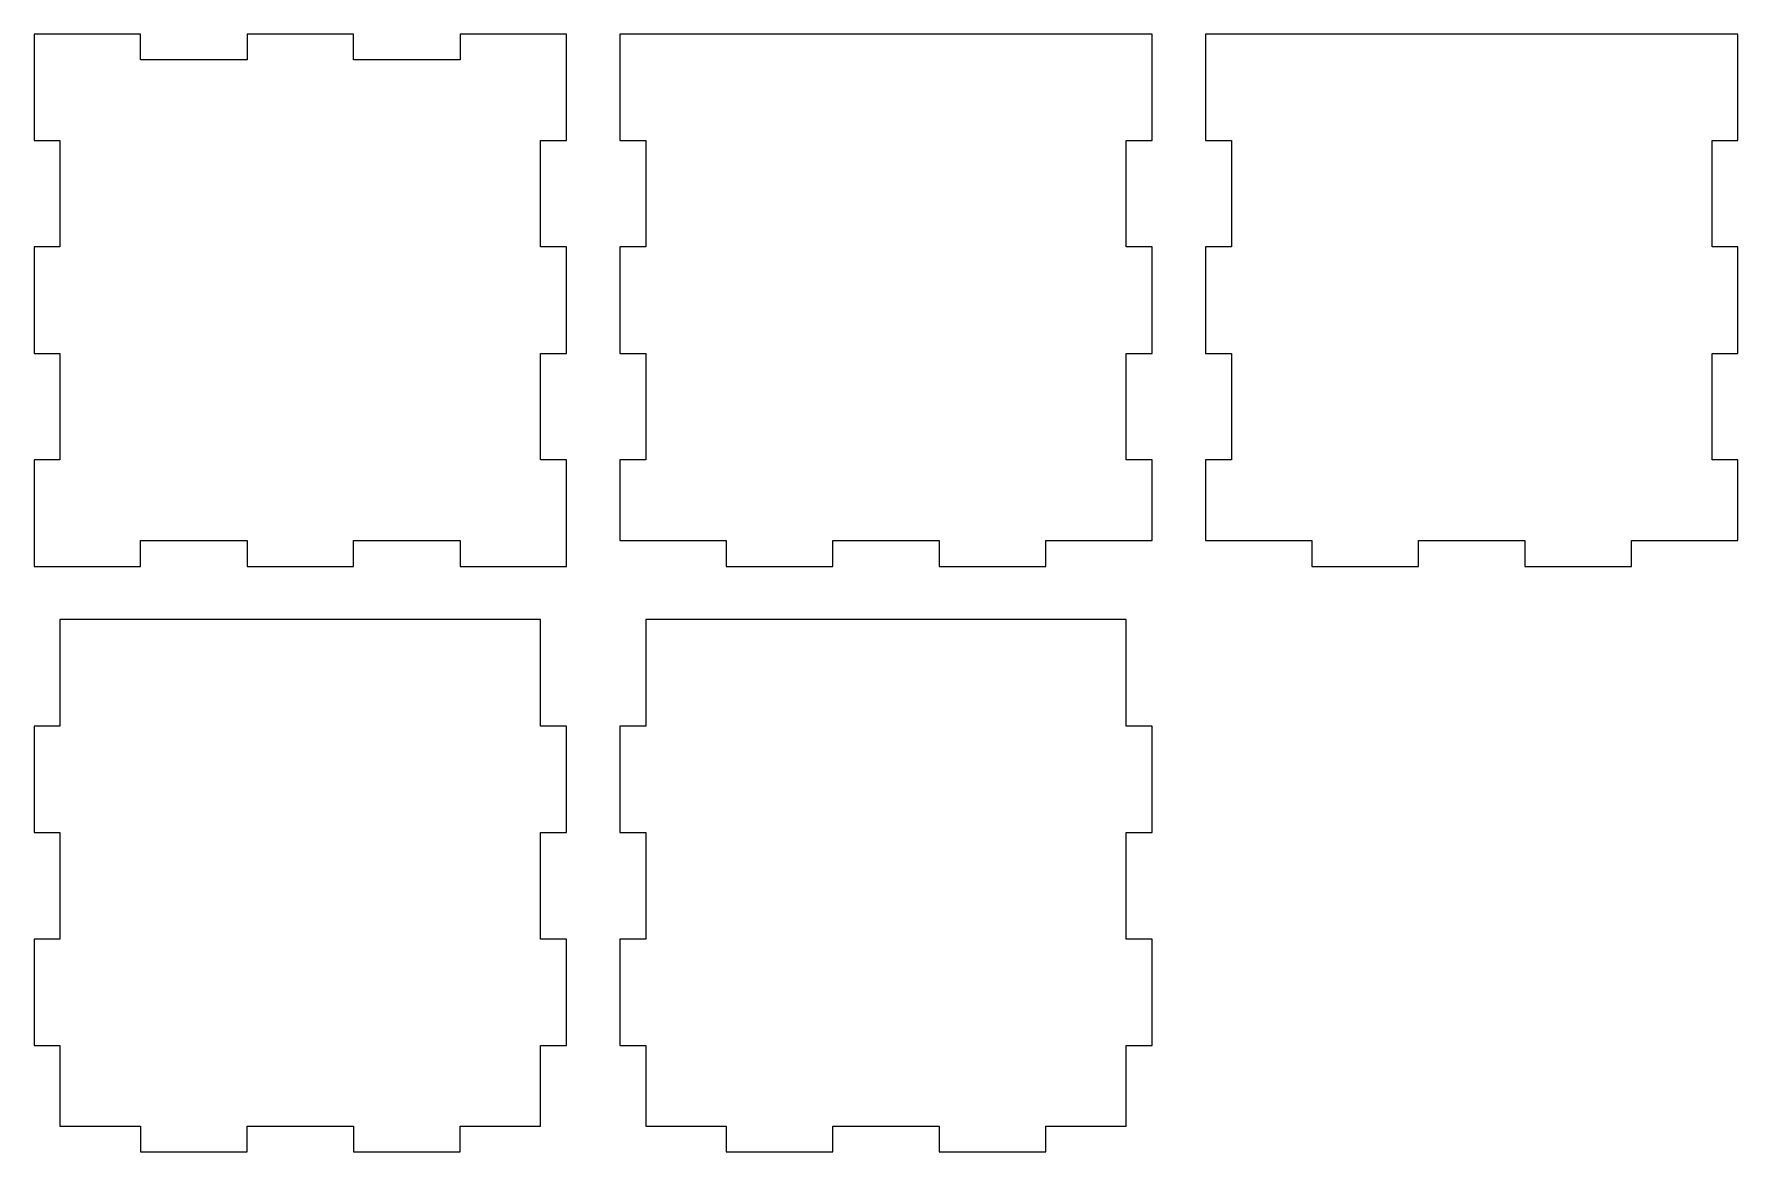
# Model space of a CAD drawing. Header units: millimetres. Extents: x 0 to 192, y -66 to 60.
import ezdxf

# ---------------------------------------------------------------- set-up
doc = ezdxf.new("R2010")
doc.units = ezdxf.units.MM
doc.header["$MEASUREMENT"] = 0
doc.layers.add('cajitaxd v1_CORTE', color=7, linetype='Continuous')

msp = doc.modelspace()

# ---------------------------------------------------------------- linework, layer by layer
at = {"layer": 'cajitaxd v1_CORTE'}
for p, q in [((12, 60), (0, 60)), ((0, 60), (0, 48)), ((12, 57.08), (12, 60)), ((24, 60), (24, 57.08)), ((36, 60), (24, 60)), ((36, 57.08), (36, 60)), ((60, 60), (48, 60)), ((48, 60), (48, 57.08)), ((60, 48), (60, 60)), ((126, 60), (66, 60)), ((66, 60), (66, 48)), ((126, 48), (126, 60)), ((192, 60), (132, 60)), ((132, 60), (132, 48)), ((192, 48), (192, 60)), ((24, 57.08), (12, 57.08)), ((48, 57.08), (36, 57.08)), ((0, 48), (2.92, 48)), ((2.92, 48), (2.92, 36)), ((57.08, 36), (57.08, 48)), ((57.08, 48), (60, 48)), ((66, 48), (68.92, 48)), ((68.92, 48), (68.92, 36)), ((123.08, 36), (123.08, 48)), ((123.08, 48), (126, 48)), ((132, 48), (134.92, 48)), ((134.92, 48), (134.92, 36)), ((189.08, 48), (192, 48)), ((189.08, 36), (189.08, 48)), ((0, 36), (0, 24)), ((2.92, 36), (0, 36)), ((60, 36), (57.08, 36)), ((60, 24), (60, 36)), ((66, 36), (66, 24)), ((68.92, 36), (66, 36)), ((126, 36), (123.08, 36)), ((126, 24), (126, 36)), ((132, 36), (132, 24)), ((134.92, 36), (132, 36)), ((192, 36), (189.08, 36)), ((192, 24), (192, 36)), ((0, 24), (2.92, 24)), ((2.92, 24), (2.92, 12)), ((57.08, 24), (60, 24)), ((57.08, 12), (57.08, 24)), ((66, 24), (68.92, 24)), ((68.92, 24), (68.92, 12)), ((123.08, 24), (126, 24)), ((123.08, 12), (123.08, 24)), ((132, 24), (134.92, 24)), ((134.92, 24), (134.92, 12)), ((189.08, 24), (192, 24)), ((189.08, 12), (189.08, 24)), ((0, 12), (0, 0)), ((2.92, 12), (0, 12)), ((60, 12), (57.08, 12)), ((60, 0), (60, 12)), ((68.92, 12), (66, 12)), ((66, 12), (66, 2.92)), ((126, 12), (123.08, 12)), ((126, 2.92), (126, 12)), ((134.92, 12), (132, 12)), ((132, 12), (132, 2.92)), ((192, 12), (189.08, 12)), ((192, 2.92), (192, 12)), ((12, 0), (12, 2.92)), ((12, 2.92), (24, 2.92)), ((24, 2.92), (24, 0)), ((36, 2.92), (48, 2.92)), ((36, 0), (36, 2.92)), ((48, 2.92), (48, 0)), ((66, 2.92), (78, 2.92)), ((78, 2.92), (78, 0)), ((90, 2.92), (102, 2.92)), ((90, 0), (90, 2.92)), ((102, 2.92), (102, 0)), ((114, 0), (114, 2.92)), ((114, 2.92), (126, 2.92)), ((132, 2.92), (144, 2.92)), ((144, 2.92), (144, 0)), ((156, 2.92), (168, 2.92)), ((156, 0), (156, 2.92)), ((168, 2.92), (168, 0)), ((180, 2.92), (192, 2.92)), ((180, 0), (180, 2.92)), ((0, 0), (12, 0)), ((24, 0), (36, 0)), ((48, 0), (60, 0)), ((78, 0), (90, 0)), ((102, 0), (114, 0)), ((144, 0), (156, 0)), ((168, 0), (180, 0)), ((2.92, -6), (2.92, -18)), ((57.08, -6), (2.92, -6)), ((57.08, -18), (57.08, -6)), ((68.92, -6), (68.92, -18)), ((123.08, -6), (68.92, -6)), ((123.08, -18), (123.08, -6)), ((0, -18), (0, -30)), ((2.92, -18), (0, -18)), ((60, -18), (57.08, -18)), ((60, -30), (60, -18)), ((68.92, -18), (66, -18)), ((66, -18), (66, -30)), ((126, -18), (123.08, -18)), ((126, -30), (126, -18)), ((0, -30), (2.92, -30)), ((2.92, -30), (2.92, -42)), ((57.08, -42), (57.08, -30)), ((57.08, -30), (60, -30)), ((66, -30), (68.92, -30)), ((68.92, -30), (68.92, -42)), ((123.08, -42), (123.08, -30)), ((123.08, -30), (126, -30)), ((0, -42), (0, -54)), ((2.92, -42), (0, -42)), ((60, -42), (57.08, -42)), ((60, -54), (60, -42)), ((68.92, -42), (66, -42)), ((66, -42), (66, -54)), ((126, -42), (123.08, -42)), ((126, -54), (126, -42)), ((0, -54), (2.92, -54)), ((2.92, -54), (2.92, -63.08)), ((57.08, -54), (60, -54)), ((57.08, -63.08), (57.08, -54)), ((66, -54), (68.92, -54)), ((68.92, -54), (68.92, -63.08)), ((123.08, -54), (126, -54)), ((123.08, -63.08), (123.08, -54)), ((2.92, -63.08), (12, -63.08)), ((12, -63.08), (12, -66)), ((24, -66), (24, -63.08)), ((24, -63.08), (36, -63.08)), ((36, -63.08), (36, -66)), ((48, -63.08), (57.08, -63.08)), ((48, -66), (48, -63.08)), ((68.92, -63.08), (78, -63.08)), ((78, -63.08), (78, -66)), ((90, -63.08), (102, -63.08)), ((90, -66), (90, -63.08)), ((102, -63.08), (102, -66)), ((114, -63.08), (123.08, -63.08)), ((114, -66), (114, -63.08)), ((12, -66), (24, -66)), ((36, -66), (48, -66)), ((78, -66), (90, -66)), ((102, -66), (114, -66))]:
    msp.add_line(p, q, dxfattribs=at)

doc.saveas('drawing.dxf')
